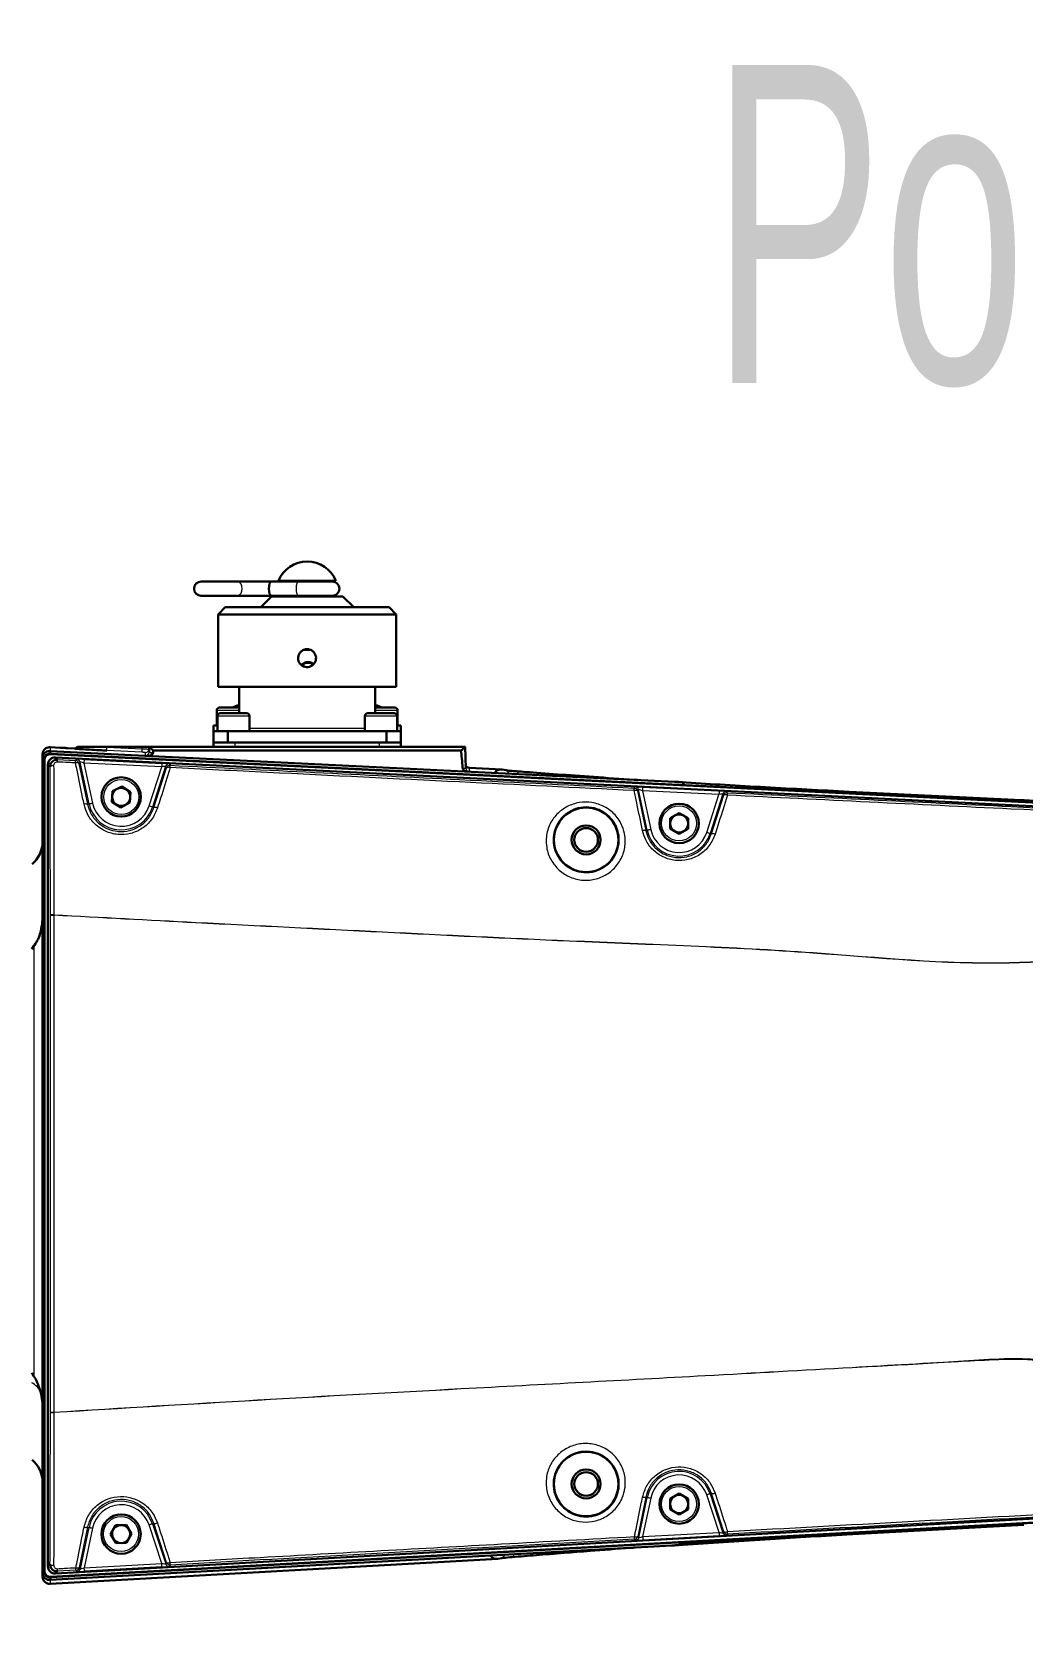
# Model space of a CAD drawing. Header units: millimetres. Extents: x 0 to 8400, y 0 to 5940.
# Drawn here: x 2558.9 to 2699.2, y 4560.9 to 4787.1 of the extents above; entities that cross this region are included whole.
import ezdxf

# ---------------------------------------------------------------- set-up
doc = ezdxf.new("R2010")
doc.units = ezdxf.units.MM
doc.linetypes.add('CENTERX2', pattern=[20.32, 12.7, -2.54, 2.54, -2.54])
doc.styles.add('SLDTEXTSTYLE0', font='TXT', dxfattribs={"width": 0.605})

msp = doc.modelspace()

# ---------------------------------------------------------------- linework, layer by layer
at = {"color": 7, "linetype": 'Continuous', "lineweight": 30}
for p, q in [((2587.962, 4709.179), (2582.856, 4709.179)), ((2592.81, 4709.179), (2587.962, 4709.179)), ((2596.665, 4709.179), (2592.81, 4709.179)), ((2601.938, 4709.281), (2593.827, 4709.281)), ((2595.601, 4709.281), (2595.601, 4709.179)), ((2601.432, 4709.179), (2596.665, 4709.179)), ((2600.164, 4709.179), (2600.164, 4709.281)), ((2582.856, 4707.152), (2587.962, 4707.152)), ((2587.962, 4707.152), (2592.81, 4707.152)), ((2592.813, 4707.05), (2591.292, 4705.529)), ((2592.81, 4707.152), (2596.665, 4707.152)), ((2602.952, 4707.05), (2592.813, 4707.05)), ((2595.601, 4707.152), (2595.601, 4707.05)), ((2596.665, 4707.152), (2601.432, 4707.152)), ((2600.164, 4707.05), (2600.164, 4707.152)), ((2604.473, 4705.529), (2602.952, 4707.05)), ((2586.273, 4705.529), (2585.259, 4704.515)), ((2585.259, 4704.515), (2585.259, 4694.274)), ((2600.06, 4704.515), (2585.259, 4704.515)), ((2586.273, 4705.529), (2599.885, 4705.529)), ((2599.885, 4705.529), (2609.492, 4705.529)), ((2610.506, 4704.515), (2600.06, 4704.515)), ((2610.506, 4704.515), (2609.492, 4705.529)), ((2610.506, 4694.274), (2610.506, 4704.515)), ((2598.34, 4699.496), (2597.534, 4699.496)), ((2597.109, 4697.316), (2597.11, 4697.316)), ((2610.506, 4694.274), (2585.259, 4694.274)), ((2588.25, 4694.274), (2588.25, 4690.523)), ((2607.515, 4690.523), (2607.515, 4694.274)), ((2585.056, 4690.928), (2585.056, 4688.799)), ((2585.462, 4691.334), (2586.025, 4691.334)), ((2585.553, 4690.523), (2586.547, 4690.523)), ((2586.025, 4691.334), (2588.25, 4691.334)), ((2586.547, 4690.523), (2589.305, 4690.523)), ((2587.939, 4691.638), (2587.287, 4691.334)), ((2587.333, 4691.334), (2588.307, 4691.638)), ((2588.25, 4691.638), (2587.939, 4691.638)), ((2606.461, 4690.523), (2606.9, 4690.523)), ((2606.9, 4690.523), (2610.212, 4690.523)), ((2607.458, 4691.638), (2608.432, 4691.334)), ((2607.826, 4691.638), (2607.515, 4691.638)), ((2607.515, 4691.334), (2610.304, 4691.334)), ((2608.479, 4691.334), (2607.826, 4691.638)), ((2610.709, 4688.799), (2610.709, 4690.928)), ((2584.6, 4687.988), (2584.6, 4688.799)), ((2584.6, 4688.799), (2585.147, 4688.799)), ((2585.147, 4690.117), (2585.147, 4687.988)), ((2589.71, 4687.988), (2589.71, 4690.117)), ((2606.055, 4690.117), (2606.055, 4687.988)), ((2610.618, 4687.988), (2610.618, 4690.117)), ((2610.618, 4688.799), (2611.166, 4688.799)), ((2611.166, 4688.799), (2611.166, 4687.988)), ((2584.59, 4685.757), (2584.59, 4686.365)), ((2584.59, 4686.365), (2584.6, 4686.365)), ((2584.6, 4686.365), (2584.6, 4687.988)), ((2584.6, 4687.988), (2586.628, 4687.988)), ((2584.887, 4686.365), (2584.6, 4686.365)), ((2584.887, 4686.365), (2586.321, 4686.365)), ((2586.628, 4686.365), (2586.321, 4686.365)), ((2586.628, 4687.988), (2586.628, 4686.365)), ((2586.628, 4687.988), (2609.138, 4687.988)), ((2586.628, 4686.365), (2609.138, 4686.365)), ((2609.138, 4686.365), (2609.138, 4687.988)), ((2609.138, 4687.988), (2611.166, 4687.988)), ((2609.464, 4686.365), (2609.138, 4686.365)), ((2609.464, 4686.365), (2610.839, 4686.365)), ((2611.166, 4686.365), (2610.839, 4686.365)), ((2611.155, 4686.365), (2611.155, 4685.757)), ((2611.166, 4687.988), (2611.166, 4686.365)), ((2611.166, 4686.365), (2611.166, 4685.757)), ((2560.367, 4684.743), (2560.366, 4684.691)), ((2560.366, 4684.158), (2560.366, 4684.691)), ((2560.366, 4568.729), (2560.366, 4684.159)), ((2560.626, 4569.025), (2560.626, 4683.863)), ((2562.901, 4685.631), (2561.43, 4685.704)), ((2561.43, 4685.171), (2650.018, 4680.803)), ((2561.547, 4684.74), (2726.104, 4676.625)), ((2726.07, 4676.063), (2562.191, 4684.259)), ((2564.843, 4685.536), (2563.915, 4685.582)), ((2568.944, 4685.757), (2569.492, 4685.757)), ((2569.492, 4685.757), (2574.491, 4685.757)), ((2575.505, 4685.757), (2574.491, 4685.757)), ((2575.479, 4685.027), (2575.505, 4685.757)), ((2575.505, 4685.757), (2575.603, 4685.757)), ((2575.603, 4685.757), (2620.162, 4685.757)), ((2619.679, 4685.25), (2576.086, 4685.25)), ((2620.162, 4685.757), (2620.261, 4685.757)), ((2620.261, 4685.757), (2620.365, 4682.76)), ((2561.127, 4683.246), (2561.127, 4569.644)), ((2625.499, 4682.545), (2620.831, 4682.775)), ((2570.279, 4679.457), (2570.208, 4677.984)), ((2570.279, 4679.457), (2571.59, 4680.133)), ((2572.831, 4679.335), (2571.59, 4680.133)), ((2572.831, 4679.335), (2572.76, 4677.861)), ((2651.378, 4680.634), (2651.064, 4680.653)), ((2651.613, 4680.701), (2651.155, 4680.733)), ((2674.693, 4679.408), (2699.154, 4678.202)), ((2570.208, 4677.984), (2571.449, 4677.186)), ((2572.76, 4677.861), (2571.449, 4677.186)), ((2649.336, 4675.653), (2649.326, 4674.178)), ((2649.336, 4675.653), (2650.618, 4676.383)), ((2651.891, 4675.637), (2650.618, 4676.383)), ((2651.891, 4675.637), (2651.881, 4674.162)), ((2649.326, 4674.178), (2650.599, 4673.432)), ((2651.881, 4674.162), (2650.599, 4673.432)), ((2558.845, 4657.113), (2559.149, 4657.558)), ((2559.149, 4596.551), (2558.845, 4597.045)), ((2649.336, 4579.226), (2650.618, 4579.955)), ((2651.891, 4579.21), (2650.618, 4579.955)), ((2562.197, 4568.632), (2726.37, 4577.848)), ((2649.336, 4579.226), (2649.326, 4577.75)), ((2649.326, 4577.75), (2650.599, 4577.005)), ((2651.881, 4577.735), (2650.599, 4577.005)), ((2651.891, 4579.21), (2651.881, 4577.735)), ((2726.325, 4577.281), (2561.553, 4568.149)), ((2570.73, 4575.48), (2570.025, 4574.185)), ((2570.73, 4575.48), (2572.205, 4575.517)), ((2572.974, 4574.258), (2572.205, 4575.517)), ((2699.467, 4575.545), (2674.384, 4574.155)), ((2570.025, 4574.185), (2570.794, 4572.926)), ((2572.268, 4572.963), (2570.794, 4572.926)), ((2572.974, 4574.258), (2572.268, 4572.963)), ((2649.56, 4572.601), (2561.436, 4567.716)), ((2561.445, 4567.184), (2624.894, 4570.7)), ((2650.703, 4572.677), (2651.165, 4572.712))]:
    msp.add_line(p, q, dxfattribs=at)
at = {"color": 8, "linetype": 'Continuous', "lineweight": 15}
for p, q in [((2597.441, 4697.637), (2597.487, 4697.561)), ((2597.883, 4697.76), (2597.883, 4697.671)), ((2598.136, 4697.76), (2598.136, 4697.671)), ((2585.741, 4690.928), (2585.056, 4690.928)), ((2588.25, 4690.928), (2585.741, 4690.928)), ((2610.709, 4690.928), (2607.515, 4690.928)), ((2586.356, 4690.117), (2585.147, 4690.117)), ((2589.71, 4690.117), (2586.356, 4690.117)), ((2589.71, 4688.393), (2606.055, 4688.393)), ((2606.59, 4690.117), (2606.055, 4690.117)), ((2610.618, 4690.117), (2606.59, 4690.117)), ((2587.632, 4686.365), (2587.632, 4685.757)), ((2608.114, 4685.757), (2608.114, 4686.365)), ((2560.49, 4683.863), (2560.366, 4684.159)), ((2560.49, 4569.025), (2560.49, 4683.863)), ((2560.49, 4683.863), (2560.626, 4683.863)), ((2561.43, 4685.704), (2561.43, 4685.171)), ((2561.554, 4684.875), (2726.111, 4676.76)), ((2562.191, 4684.259), (2562.488, 4683.947)), ((2562.488, 4683.947), (2565.056, 4683.819)), ((2565.056, 4683.819), (2565.215, 4684.007)), ((2565.686, 4683.607), (2565.526, 4683.419)), ((2566.96, 4677.679), (2565.686, 4683.607)), ((2566.26, 4683.972), (2577.284, 4683.421)), ((2568.944, 4685.757), (2569.492, 4685.726)), ((2569.492, 4685.726), (2569.492, 4685.757)), ((2569.492, 4685.726), (2574.482, 4685.48)), ((2574.482, 4685.48), (2574.491, 4685.757)), ((2561.427, 4682.931), (2561.127, 4683.246)), ((2565.526, 4683.419), (2566.742, 4677.632)), ((2566.234, 4683.466), (2567.456, 4677.785)), ((2577.258, 4682.914), (2566.234, 4683.466)), ((2575.476, 4677.384), (2577.258, 4682.914)), ((2577.819, 4683), (2575.958, 4677.229)), ((2576.168, 4677.161), (2577.956, 4682.801)), ((2577.956, 4682.801), (2577.819, 4683)), ((2578.326, 4683.351), (2578.464, 4683.152)), ((2626.529, 4681.961), (2626.087, 4682.435)), ((2627.551, 4682.297), (2627.928, 4681.892)), ((2644.232, 4679.912), (2644.38, 4680.087)), ((2644.85, 4679.687), (2644.702, 4679.512)), ((2644.702, 4679.512), (2645.885, 4673.892)), ((2646.087, 4673.935), (2644.85, 4679.687)), ((2645.399, 4679.545), (2646.583, 4674.042)), ((2656.255, 4679.003), (2645.399, 4679.545)), ((2645.425, 4680.052), (2656.28, 4679.509)), ((2656.815, 4679.089), (2655.01, 4673.489)), ((2656.935, 4678.915), (2656.815, 4679.089)), ((2657.323, 4679.439), (2657.443, 4679.266)), ((2566.742, 4677.632), (2566.96, 4677.679)), ((2575.958, 4677.229), (2575.476, 4677.384)), ((2576.168, 4677.161), (2575.958, 4677.229)), ((2654.528, 4673.645), (2656.255, 4679.003)), ((2655.196, 4673.429), (2656.935, 4678.915)), ((2645.885, 4673.892), (2646.087, 4673.935)), ((2655.196, 4673.429), (2655.01, 4673.489)), ((2561.481, 4661.934), (2561.481, 4661.917)), ((2561.481, 4591.486), (2561.481, 4661.918)), ((2561.481, 4661.917), (2561.991, 4661.917)), ((2561.991, 4661.95), (2561.991, 4661.917)), ((2561.991, 4661.917), (2561.991, 4591.486)), ((2559.149, 4657.558), (2559.149, 4596.551)), ((2561.481, 4591.486), (2561.481, 4591.471)), ((2561.481, 4591.486), (2561.991, 4591.486)), ((2561.991, 4591.455), (2561.991, 4591.486)), ((2656.265, 4574.464), (2654.52, 4579.767)), ((2655.183, 4579.985), (2655.001, 4579.925)), ((2655.001, 4579.925), (2656.825, 4574.382)), ((2656.944, 4574.556), (2655.183, 4579.985)), ((2645.883, 4579.466), (2644.74, 4573.885)), ((2644.889, 4573.712), (2646.081, 4579.425)), ((2646.578, 4579.321), (2645.437, 4573.857)), ((2645.883, 4579.466), (2646.081, 4579.425)), ((2726.333, 4577.146), (2561.56, 4568.014)), ((2566.741, 4575.219), (2565.57, 4569.493)), ((2565.73, 4569.307), (2566.955, 4575.174)), ((2567.451, 4575.071), (2566.278, 4569.452)), ((2566.741, 4575.219), (2566.955, 4575.174)), ((2577.262, 4570.069), (2575.468, 4575.521)), ((2576.154, 4575.746), (2575.95, 4575.679)), ((2575.95, 4575.679), (2577.823, 4569.986)), ((2577.958, 4570.185), (2576.154, 4575.746)), ((2644.421, 4573.309), (2644.272, 4573.483)), ((2644.74, 4573.885), (2644.889, 4573.712)), ((2645.437, 4573.857), (2656.265, 4574.464)), ((2656.293, 4573.958), (2645.466, 4573.351)), ((2656.825, 4574.382), (2656.944, 4574.556)), ((2657.454, 4574.208), (2657.335, 4574.034)), ((2625.485, 4570.814), (2625.93, 4571.291)), ((2627.338, 4571.369), (2626.958, 4570.962)), ((2560.366, 4568.729), (2560.49, 4569.025)), ((2560.49, 4569.025), (2560.626, 4569.025)), ((2561.127, 4569.644), (2561.425, 4569.96)), ((2562.493, 4568.945), (2562.197, 4568.632)), ((2565.102, 4569.091), (2562.493, 4568.945)), ((2565.262, 4568.905), (2565.102, 4569.091)), ((2565.57, 4569.493), (2565.73, 4569.307)), ((2566.278, 4569.452), (2577.262, 4570.069)), ((2577.29, 4569.563), (2566.307, 4568.946)), ((2577.823, 4569.986), (2577.958, 4570.185)), ((2578.468, 4569.838), (2578.333, 4569.638))]:
    msp.add_line(p, q, dxfattribs=at)
at = {"color": 7, "linetype": 'Continuous', "lineweight": 30, "flags": 128}
msp.add_lwpolyline([(2592.81, 4709.179), (2592.677, 4709.102), (2592.564, 4708.882), (2592.488, 4708.554), (2592.462, 4708.166), (2592.488, 4707.777), (2592.564, 4707.449), (2592.677, 4707.229), (2592.81, 4707.152)], dxfattribs=at)
at = {"color": 8, "linetype": 'Continuous', "lineweight": 15, "flags": 128}
for points in [[(2596.665, 4709.179), (2596.532, 4709.102), (2596.419, 4708.882), (2596.344, 4708.554), (2596.317, 4708.166), (2596.344, 4707.777), (2596.419, 4707.449), (2596.532, 4707.229), (2596.665, 4707.152)], [(2561.554, 4684.875), (2561.554, 4684.87), (2561.553, 4684.862), (2561.553, 4684.85), (2561.552, 4684.835), (2561.551, 4684.816), (2561.55, 4684.794), (2561.549, 4684.769), (2561.547, 4684.74)], [(2566.26, 4683.972), (2566.259, 4683.961), (2566.258, 4683.931), (2566.255, 4683.884), (2566.252, 4683.821), (2566.248, 4683.744), (2566.244, 4683.657), (2566.239, 4683.563), (2566.234, 4683.466)], [(2574.457, 4684.991), (2573.444, 4685.041), (2569.467, 4685.237)], [(2561.945, 4683.1), (2561.845, 4683.097), (2561.749, 4683.088), (2561.66, 4683.072), (2561.582, 4683.051), (2561.517, 4683.025), (2561.469, 4682.996), (2561.438, 4682.964), (2561.427, 4682.931)], [(2565.526, 4683.419), (2565.51, 4683.447), (2565.478, 4683.469), (2565.431, 4683.487), (2565.371, 4683.499), (2565.3, 4683.505), (2565.22, 4683.504), (2565.133, 4683.497), (2565.043, 4683.484)], [(2577.284, 4683.421), (2577.283, 4683.409), (2577.282, 4683.38), (2577.279, 4683.332), (2577.276, 4683.269), (2577.272, 4683.193), (2577.268, 4683.106), (2577.263, 4683.012), (2577.258, 4682.914)], [(2578.457, 4682.815), (2578.367, 4682.839), (2578.279, 4682.855), (2578.197, 4682.865), (2578.123, 4682.866), (2578.06, 4682.861), (2578.011, 4682.848), (2577.975, 4682.827), (2577.956, 4682.801)], [(2644.702, 4679.512), (2644.687, 4679.536), (2644.657, 4679.556), (2644.613, 4679.571), (2644.557, 4679.581), (2644.489, 4679.585), (2644.413, 4679.584), (2644.33, 4679.578), (2644.243, 4679.565)], [(2645.425, 4680.052), (2645.424, 4680.041), (2645.423, 4680.011), (2645.42, 4679.963), (2645.417, 4679.9), (2645.413, 4679.824), (2645.409, 4679.737), (2645.404, 4679.643), (2645.399, 4679.545)], [(2656.28, 4679.509), (2656.279, 4679.498), (2656.278, 4679.468), (2656.275, 4679.421), (2656.272, 4679.357), (2656.268, 4679.281), (2656.264, 4679.194), (2656.259, 4679.1), (2656.255, 4679.003)], [(2566.96, 4677.679), (2566.971, 4677.681), (2567.001, 4677.687), (2567.047, 4677.697), (2567.109, 4677.711), (2567.183, 4677.727), (2567.268, 4677.745), (2567.36, 4677.765), (2567.456, 4677.785)], [(2657.457, 4678.917), (2657.364, 4678.942), (2657.273, 4678.961), (2657.187, 4678.973), (2657.11, 4678.977), (2657.044, 4678.972), (2656.991, 4678.96), (2656.955, 4678.941), (2656.935, 4678.915)], [(2646.583, 4674.042), (2646.487, 4674.021), (2646.395, 4674.002), (2646.31, 4673.983), (2646.235, 4673.967), (2646.174, 4673.954), (2646.127, 4673.944), (2646.098, 4673.938), (2646.087, 4673.935)], [(2654.528, 4673.645), (2654.621, 4673.615), (2654.71, 4673.586), (2654.793, 4673.559), (2654.866, 4673.536), (2654.926, 4673.516), (2654.971, 4673.502), (2654.999, 4673.492), (2655.01, 4673.489)], [(2655.001, 4579.925), (2654.991, 4579.922), (2654.962, 4579.913), (2654.917, 4579.898), (2654.858, 4579.878), (2654.785, 4579.854), (2654.702, 4579.827), (2654.613, 4579.798), (2654.52, 4579.767)], [(2646.081, 4579.425), (2646.092, 4579.423), (2646.122, 4579.417), (2646.168, 4579.407), (2646.23, 4579.394), (2646.305, 4579.378), (2646.39, 4579.361), (2646.482, 4579.341), (2646.578, 4579.321)], [(2566.955, 4575.174), (2566.966, 4575.172), (2566.995, 4575.166), (2567.041, 4575.156), (2567.103, 4575.143), (2567.178, 4575.128), (2567.263, 4575.11), (2567.355, 4575.091), (2567.451, 4575.071)], [(2575.95, 4575.679), (2575.939, 4575.675), (2575.911, 4575.666), (2575.866, 4575.651), (2575.806, 4575.632), (2575.733, 4575.608), (2575.65, 4575.581), (2575.561, 4575.551), (2575.468, 4575.521)], [(2645.437, 4573.857), (2645.443, 4573.759), (2645.448, 4573.665), (2645.453, 4573.578), (2645.457, 4573.502), (2645.461, 4573.439), (2645.463, 4573.392), (2645.465, 4573.362), (2645.466, 4573.351)], [(2656.265, 4574.464), (2656.27, 4574.367), (2656.275, 4574.273), (2656.28, 4574.186), (2656.284, 4574.11), (2656.288, 4574.047), (2656.291, 4573.999), (2656.292, 4573.97), (2656.293, 4573.958)], [(2566.307, 4568.946), (2566.306, 4568.957), (2566.304, 4568.987), (2566.302, 4569.034), (2566.298, 4569.097), (2566.294, 4569.174), (2566.289, 4569.26), (2566.284, 4569.354), (2566.278, 4569.452)], [(2577.29, 4569.563), (2577.29, 4569.574), (2577.288, 4569.604), (2577.285, 4569.651), (2577.282, 4569.714), (2577.277, 4569.79), (2577.273, 4569.877), (2577.267, 4569.971), (2577.262, 4570.069)], [(2561.553, 4568.149), (2561.554, 4568.12), (2561.556, 4568.094), (2561.557, 4568.072), (2561.558, 4568.054), (2561.559, 4568.038), (2561.56, 4568.027), (2561.56, 4568.019), (2561.56, 4568.014)]]:
    msp.add_lwpolyline(points, dxfattribs=at)
at = {"color": 7, "linetype": 'Continuous', "lineweight": 30}
for centre, radius in [((2571.52, 4678.659), 2.788), ((2637.427, 4672.576), 4.572), ((2650.609, 4674.908), 2.788), ((2637.427, 4672.576), 2.053), ((2637.427, 4672.576), 1.673), ((2637.427, 4581.319), 4.572), ((2637.427, 4581.319), 2.053), ((2637.427, 4581.319), 1.673), ((2650.609, 4578.48), 2.788), ((2571.499, 4574.221), 2.788)]:
    msp.add_circle(centre, radius, dxfattribs=at)
at = {"color": 8, "linetype": 'Continuous', "lineweight": 15}
for centre in [(2571.52, 4678.659), (2650.609, 4674.908), (2650.609, 4578.48), (2571.499, 4574.221)]:
    msp.add_circle(centre, 2.484, dxfattribs=at)
at = {"color": 7, "linetype": 'Continuous', "lineweight": 15}
msp.add_arc((2367.65, 4229.008), 713.179, 314.966774, 189.876122, dxfattribs=at)
at = {"color": 7, "linetype": 'Continuous', "lineweight": 30}
for centre, radius, start, end in [((2597.883, 4707.645), 4.373, 21.9613, 158.0387), ((2582.856, 4708.166), 1.014, 90, 270), ((2601.432, 4708.166), 1.014, 270, 90), ((2585.462, 4690.928), 0.406, 90, 180), ((2585.553, 4690.117), 0.406, 90, 180), ((2589.305, 4690.117), 0.406, 0, 90), ((2606.461, 4690.117), 0.406, 90, 180), ((2610.212, 4690.117), 0.406, 0, 90), ((2610.304, 4690.928), 0.406, 0, 90), ((2561.504, 4683.863), 0.878, 87.17691, 180), ((2564.868, 4686.043), 0.507, 267.37466, 325.76983), ((2620.854, 4683.282), 0.507, 182.03036, 267.59337), ((2571.52, 4678.659), 1.278, 117.25421, 177.25421), ((2571.52, 4678.659), 1.278, 57.25421, 117.25421), ((2571.52, 4678.659), 1.278, 357.25421, 57.25421), ((2571.52, 4678.659), 1.278, 177.25421, 237.25421), ((2571.52, 4678.659), 1.278, 237.25421, 297.25421), ((2571.52, 4678.659), 1.278, 297.25421, 357.25421), ((2650.609, 4674.908), 1.278, 119.64134, 179.64134), ((2650.609, 4674.908), 1.278, 179.64134, 239.64134), ((2650.609, 4674.908), 1.278, 59.64134, 119.64134), ((2650.609, 4674.908), 1.278, 299.64134, 359.64134), ((2650.609, 4674.908), 1.278, 359.64134, 59.64134), ((2556.31, 4672.29), 4.056, 309.24242, 0), ((2650.609, 4674.908), 1.278, 239.64134, 299.64134), ((2556.31, 4581.605), 4.056, 0, 50.49379), ((2650.609, 4578.48), 1.278, 119.64134, 179.64134), ((2650.609, 4578.48), 1.278, 59.64134, 119.64134), ((2650.609, 4578.48), 1.278, 359.64134, 59.64134), ((2650.609, 4578.48), 1.278, 179.64134, 239.64134), ((2650.609, 4578.48), 1.278, 239.64134, 299.64134), ((2650.609, 4578.48), 1.278, 299.64134, 359.64134), ((2571.499, 4574.221), 1.278, 91.41732, 151.41732), ((2571.499, 4574.221), 1.278, 31.41732, 91.41732), ((2571.499, 4574.221), 1.278, 151.41732, 211.41732), ((2571.499, 4574.221), 1.278, 211.41732, 271.41732), ((2571.499, 4574.221), 1.278, 271.41732, 331.41732), ((2571.499, 4574.221), 1.278, 331.41732, 31.41732), ((2561.504, 4569.025), 0.878, 180, 273.17232), ((2561.38, 4568.195), 1.014, 179.99987, 274.62852)]:
    msp.add_arc(centre, radius, start, end, dxfattribs=at)
at = {"color": 8, "linetype": 'Continuous', "lineweight": 15}
for centre, radius, start, end in [((2587.76, 4708.302), 0.9, 351.25916, 77.05839), ((2587.76, 4708.029), 0.9, 282.94192, 8.7437), ((2561.505, 4683.862), 1.014, 87.20852, 179.91806), ((2550.947, 4684.25), 11.545, 356.83269, 358.49607), ((2564.867, 4686.02), 0.507, 267.18075, 328.76568), ((2556.468, 4683.974), 8.589, 356.73055, 358.96783), ((2565.03, 4683.313), 0.507, 12.14564, 87.13256), ((2565.19, 4683.5), 0.507, 12.14564, 87.13256), ((2497.567, 4689.157), 72.007, 356.87932, 357.26863), ((2501.522, 4688.964), 73.042, 356.88208, 357.26587), ((2574.973, 4685.044), 0.507, 267.16618, 357.97876), ((2574.987, 4685.466), 0.507, 267.17539, 357.9978), ((2578.301, 4682.845), 0.507, 87.16013, 162.11396), ((2578.439, 4682.646), 0.507, 87.14593, 162.12816), ((2574.702, 4683.065), 3.763, 356.20237, 1.32748), ((2620.872, 4682.778), 0.507, 182.01202, 267.20622), ((2642.929, 4679.694), 1.321, 354.3949, 9.4647), ((2644.206, 4679.405), 0.507, 12.16378, 87.11442), ((2644.355, 4679.58), 0.507, 12.15356, 87.11609), ((2657.297, 4678.933), 0.507, 87.14838, 162.12411), ((2657.417, 4678.759), 0.507, 87.14601, 162.12649), ((2656.226, 4679.042), 1.237, 354.19102, 10.42231), ((2566.517, 4676.909), 0.757, 72.68509, 110.09658), ((2571.52, 4678.659), 4.664, 192.13646, 342.13646), ((2571.52, 4678.659), 4.157, 192.13646, 342.13646), ((2576.334, 4676.431), 0.749, 63.68551, 102.75257), ((2645.656, 4673.261), 0.671, 70.03881, 110.0968), ((2650.609, 4674.908), 4.625, 192.13646, 342.13646), ((2650.609, 4674.908), 4.118, 192.13646, 342.13646), ((2655.397, 4672.768), 0.691, 62.42305, 106.86901), ((2561.869, 4657.755), 4.197, 88.33298, 95.31352), ((2650.153, 4596.483), 25.021, 2.99458, 3.12042), ((2557.207, 4592.801), 3.303, 29.80238, 60.2794), ((2561.868, 4595.862), 4.409, 264.95601, 271.60111), ((2650.609, 4578.48), 4.625, 18.21156, 168.21156), ((2650.609, 4578.48), 4.118, 18.21156, 168.21156), ((2655.37, 4580.677), 0.716, 254.86929, 297.66187), ((2571.52, 4574.221), 4.664, 18.21156, 168.21156), ((2571.52, 4574.221), 4.157, 18.21156, 168.21156), ((2645.656, 4580.122), 0.694, 250.43734, 289.12603), ((2566.497, 4575.87), 0.696, 249.73027, 290.52677), ((2576.332, 4576.427), 0.703, 255.39711, 297.06494), ((2644.244, 4573.989), 0.507, 273.22197, 348.19972), ((2642.785, 4573.705), 1.504, 351.50066, 6.02168), ((2644.484, 4574.406), 0.58, 249.43896, 296.14754), ((2644.393, 4573.816), 0.507, 273.23002, 348.20018), ((2657.307, 4574.541), 0.507, 198.23348, 273.19129), ((2657.168, 4575.131), 0.618, 248.72571, 298.6609), ((2657.425, 4574.714), 0.507, 198.23348, 273.19129), ((2656.073, 4574.437), 1.399, 350.56944, 6.23466), ((2561.505, 4569.027), 1.014, 180.08026, 273.14088), ((2561.825, 4570.444), 0.628, 230.44535, 280.76755), ((2549.354, 4568.506), 13.146, 1.91193, 3.52848), ((2565.294, 4569.992), 0.57, 248.56852, 298.92841), ((2555.349, 4568.843), 9.756, 1.45569, 3.63547), ((2565.074, 4569.597), 0.507, 273.22934, 348.18869), ((2565.234, 4569.411), 0.507, 273.23475, 348.19362), ((2578.304, 4570.145), 0.507, 198.23002, 273.19317), ((2578.182, 4570.724), 0.583, 247.47649, 298.22495), ((2578.44, 4570.344), 0.507, 198.22765, 273.20481), ((2574.138, 4569.895), 4.33, 359.23952, 4.17138)]:
    msp.add_arc(centre, radius, start, end, dxfattribs=at)
at = {"color": 7, "linetype": 'CENTERX2', "lineweight": 0}
msp.add_arc((2367.714, 4228.587), 373.23, 13.29144, 248.81856, dxfattribs=at)
at = {"color": 7, "linetype": 'Continuous', "lineweight": 30}
for centre, major_axis, ratio, start_param, end_param in [((2597.883, 4698.89), (9.623, 5.891), 0.0746167, 4.5821874, 4.6209042), ((2597.883, 4698.89), (10.635, 6.511), 0.0746167, 4.5948689, 4.6296136), ((2597.883, 4698.602), (9.633, 0), 0.0874887, 4.712389, 4.7387078), ((2597.883, 4698.602), (10.647, 0), 0.0874887, 4.712389, 4.7362008), ((2562.141, 4683.246), (-0.699, 0.735), 0.9996795, 5.4729622, 7.0934084), ((2576.535, 4686.21), (0.422, 0.972), 0.9501656, 2.4076348, 3.1125509), ((2575.576, 4658.731), (1.015, 29.054), 0.0348783, 0.4220453, 0.4483333), ((2619.23, 4686.21), (-0.422, 0.972), 0.9501656, 3.1706344, 3.8755505), ((2620.19, 4658.731), (-1.015, 29.054), 0.0348783, 5.6838412, 5.86114), ((2562.141, 4569.644), (0.697, 0.737), 0.9996774, 2.3283177, 3.9548676)]:
    msp.add_ellipse(centre, major_axis=major_axis, ratio=ratio, start_param=start_param, end_param=end_param, dxfattribs=at)
at = {"color": 8, "linetype": 'Continuous', "lineweight": 15}
for centre, major_axis, ratio, start_param, end_param in [((2566.264, 4683.954), (1.048, -0.053), 0.01686, 1.5753151, 3.1286582), ((2566.238, 4683.448), (0.553, -0.159), 0.028072, 1.5858537, 3.1391967), ((2577.253, 4682.897), (0.566, 0.103), 0.0280713, 0.0023953, 1.5557383), ((2577.278, 4683.403), (1.048, -0.052), 0.0168599, 0.0129342, 1.5662772), ((2645.429, 4680.034), (1.048, -0.053), 0.01686, 1.5753151, 3.1286582), ((2645.403, 4679.528), (0.553, -0.159), 0.028072, 1.5858537, 3.1391967), ((2656.249, 4678.985), (0.566, 0.103), 0.0280713, 0.0023953, 1.5557383), ((2656.274, 4679.491), (1.048, -0.052), 0.0168599, 0.0129342, 1.5662772), ((2645.469, 4573.369), (1.048, 0.059), 0.0168598, 3.1545266, 4.7078696), ((2645.441, 4573.875), (0.552, 0.163), 0.0280706, 3.1439874, 4.6973304), ((2656.259, 4574.482), (0.567, -0.1), 0.0280726, 4.7274458, 6.2807888), ((2656.287, 4573.976), (1.048, 0.059), 0.0168601, 4.7169075, 6.2702506), ((2566.31, 4568.964), (1.048, 0.059), 0.0168598, 3.1545266, 4.7078696), ((2566.282, 4569.47), (0.552, 0.163), 0.0280706, 3.1439874, 4.6973304), ((2577.256, 4570.086), (0.567, -0.1), 0.0280726, 4.7274458, 6.2807888), ((2577.285, 4569.58), (1.048, 0.059), 0.0168601, 4.7169075, 6.2702506)]:
    msp.add_ellipse(centre, major_axis=major_axis, ratio=ratio, start_param=start_param, end_param=end_param, dxfattribs=at)
at = {"color": 7, "linetype": 'Continuous', "lineweight": 30}
for points, knots in [([(2596.6, 4698.33), (2596.614, 4698.188), (2596.642, 4697.904), (2596.859, 4697.525), (2597.18, 4697.236), (2597.581, 4697.071), (2598.014, 4697.047), (2598.429, 4697.167), (2598.781, 4697.417), (2599.032, 4697.771), (2599.152, 4698.187), (2599.127, 4698.62), (2598.961, 4699.019), (2598.672, 4699.341), (2598.292, 4699.55), (2597.865, 4699.622), (2597.439, 4699.548), (2597.06, 4699.338), (2596.774, 4699.015), (2596.622, 4698.659), (2596.607, 4698.424), (2596.6, 4698.33)], [0, 0, 0, 0, 0.0535056, 0.1070018, 0.1606726, 0.2144511, 0.268048, 0.3214517, 0.3749538, 0.4286914, 0.4824354, 0.5359403, 0.5893398, 0.6429262, 0.6967044, 0.7503809, 0.8038227, 0.8572595, 0.9109301, 0.9647085, 1, 1, 1, 1]), ([(2597.869, 4699.597), (2597.868, 4699.597), (2597.729, 4699.622), (2597.44, 4699.537), (2597.064, 4699.343), (2596.775, 4699.017), (2596.628, 4698.661), (2596.586, 4698.283), (2596.651, 4697.905), (2596.839, 4697.552), (2597.027, 4697.387), (2597.109, 4697.316)], [0, 0, 0, 0, 0.0005496, 0.1348039, 0.2690377, 0.4039574, 0.539214, 0.6287145, 0.7631634, 0.8975791, 1, 1, 1, 1]), ([(2597.441, 4697.637), (2597.487, 4697.662), (2597.623, 4697.736), (2597.779, 4697.75), (2597.883, 4697.76)], [0, 0, 0, 0, 0.3362793, 1, 1, 1, 1]), ([(2597.487, 4697.561), (2597.565, 4697.599), (2597.69, 4697.661), (2597.829, 4697.668), (2597.883, 4697.671)], [0, 0, 0, 0, 0.6160278, 1, 1, 1, 1]), ([(2598.136, 4697.76), (2598.232, 4697.75), (2598.422, 4697.731), (2598.65, 4697.613), (2598.744, 4697.496), (2598.778, 4697.454)], [0, 0, 0, 0, 0.3895477, 0.7793669, 1, 1, 1, 1]), ([(2598.136, 4697.671), (2598.221, 4697.663), (2598.392, 4697.645), (2598.596, 4697.539), (2598.68, 4697.434), (2598.711, 4697.396)], [0, 0, 0, 0, 0.3890818, 0.7783975, 1, 1, 1, 1]), ([(2560.366, 4684.159), (2560.377, 4684.273), (2560.4, 4684.501), (2560.575, 4684.805), (2560.832, 4685.034), (2561.133, 4685.163), (2561.338, 4685.169), (2561.43, 4685.171)], [0, 0, 0, 0, 0.208357, 0.4167341, 0.6249712, 0.8330629, 1, 1, 1, 1]), ([(2560.366, 4684.158), (2560.377, 4684.272), (2560.4, 4684.5), (2560.575, 4684.805), (2560.832, 4685.034), (2561.133, 4685.162), (2561.339, 4685.169), (2561.43, 4685.171)], [0, 0, 0, 0, 0.2083364, 0.4167025, 0.6250296, 0.8331967, 1, 1, 1, 1]), ([(2560.367, 4684.743), (2560.381, 4684.839), (2560.409, 4685.048), (2560.575, 4685.337), (2560.832, 4685.566), (2561.133, 4685.695), (2561.338, 4685.701), (2561.43, 4685.704)], [0, 0, 0, 0, 0.1825577, 0.3974733, 0.6124, 0.8273242, 1, 1, 1, 1]), ([(2561.427, 4682.931), (2561.439, 4683.052), (2561.463, 4683.295), (2561.659, 4683.614), (2561.941, 4683.841), (2562.236, 4683.944), (2562.419, 4683.946), (2562.488, 4683.947)], [0, 0, 0, 0, 0.2219151, 0.446198, 0.6668291, 0.8762776, 1, 1, 1, 1]), ([(2563.915, 4685.582), (2563.904, 4685.583), (2563.881, 4685.584), (2563.707, 4685.592), (2563.45, 4685.604), (2563.165, 4685.618), (2562.976, 4685.628), (2562.901, 4685.631)], [0, 0, 0, 0, 0.2143788, 0.4287535, 0.643237, 0.8579598, 1, 1, 1, 1]), ([(2569.467, 4685.237), (2569.126, 4685.255), (2568.266, 4685.298), (2566.966, 4685.369), (2565.792, 4685.439), (2564.995, 4685.493), (2564.893, 4685.507), (2564.842, 4685.513)], [0, 0, 0, 0, 0.1410802, 0.356182, 0.5709548, 0.7854881, 1, 1, 1, 1]), ([(2568.944, 4685.757), (2568.609, 4685.757), (2567.809, 4685.757), (2566.685, 4685.757), (2565.773, 4685.757), (2565.352, 4685.757), (2565.313, 4685.757), (2565.301, 4685.757)], [0, 0, 0, 0, 0.171591, 0.4103571, 0.6489176, 0.8846721, 1, 1, 1, 1]), ([(2576.051, 4684.929), (2576.044, 4684.9), (2576.027, 4684.83), (2575.928, 4684.712), (2575.736, 4684.579), (2575.495, 4684.493), (2575.324, 4684.49), (2575.266, 4684.489)], [0, 0, 0, 0, 0.0921652, 0.2218084, 0.4679576, 0.8199712, 1, 1, 1, 1]), ([(2620.584, 4682.254), (2620.499, 4682.267), (2620.325, 4682.294), (2620.121, 4682.418), (2619.991, 4682.554), (2619.936, 4682.662), (2619.927, 4682.721), (2619.924, 4682.741)], [0, 0, 0, 0, 0.2928269, 0.5966605, 0.7939474, 0.9324631, 1, 1, 1, 1]), ([(2626.087, 4682.435), (2625.694, 4682.508), (2624.909, 4682.654), (2624.625, 4682.259), (2624.484, 4682.062)], [0, 0, 0, 0, 0.499675, 1, 1, 1, 1]), ([(2626.087, 4682.435), (2626.234, 4682.415), (2626.473, 4682.381), (2627.251, 4682.32), (2627.551, 4682.297)], [0, 0, 0, 0, 0.614782, 1, 1, 1, 1]), ([(2644.814, 4681.06), (2644.637, 4681.071), (2642.413, 4681.216), (2638.496, 4681.491), (2633.256, 4681.867), (2629.701, 4682.133), (2627.988, 4682.263), (2627.551, 4682.297)], [0, 0, 0, 0, 0.0257241, 0.322835, 0.6121815, 0.9011221, 1, 1, 1, 1]), ([(2651.155, 4680.733), (2651.067, 4680.74), (2650.815, 4680.759), (2650.413, 4680.783), (2650.114, 4680.798), (2650.018, 4680.803)], [0, 0, 0, 0, 0.26245553, 0.76141217, 1, 1, 1, 1]), ([(2651.613, 4680.701), (2653.447, 4680.588), (2657.114, 4680.361), (2662.852, 4680.03), (2668.72, 4679.708), (2672.702, 4679.508), (2674.693, 4679.408)], [0, 0, 0, 0, 0.2461752, 0.4923872, 0.7461896, 1, 1, 1, 1]), ([(2641.992, 4673.199), (2641.911, 4673.585), (2641.723, 4674.484), (2640.922, 4675.725), (2639.679, 4676.714), (2638.193, 4677.22), (2636.661, 4677.213), (2635.226, 4676.724), (2634.006, 4675.79), (2633.136, 4674.474), (2632.795, 4673.08), (2632.864, 4671.675), (2633.321, 4670.345), (2634.291, 4669.115), (2635.61, 4668.275), (2637.125, 4667.916), (2638.674, 4668.073), (2640.09, 4668.731), (2641.216, 4669.824), (2641.917, 4671.233), (2642.074, 4672.417), (2642.006, 4673.066), (2641.992, 4673.199)], [0, 0, 0, 0, 0.0412875, 0.0963693, 0.1504142, 0.2029246, 0.2539962, 0.3053432, 0.3587417, 0.414283, 0.4704186, 0.507764, 0.5608015, 0.6137072, 0.6660664, 0.718272, 0.770716, 0.8236048, 0.8770556, 0.9311551, 0.9859196, 1, 1, 1, 1]), ([(2709.672, 4677.828), (2709.635, 4677.827), (2709.468, 4677.822), (2708.629, 4677.831), (2706.684, 4677.886), (2703.865, 4677.989), (2701.232, 4678.101), (2699.655, 4678.177), (2699.154, 4678.202)], [0, 0, 0, 0, 0.0218897, 0.0980065, 0.3072384, 0.587891, 0.8690342, 1, 1, 1, 1]), ([(2560.366, 4661.463), (2560.311, 4660.79), (2560.201, 4659.451), (2559.59, 4658.169), (2559.175, 4657.594), (2559.149, 4657.558)], [0, 0, 0, 0, 0.486296, 0.9678811, 1, 1, 1, 1]), ([(2559.149, 4596.551), (2559.189, 4596.492), (2559.612, 4595.85), (2559.854, 4595.112), (2560.074, 4594.443)], [0, 0, 0, 0, 0.0926667, 1, 1, 1, 1]), ([(2560.074, 4594.443), (2560.182, 4594.002), (2560.344, 4593.34), (2560.361, 4592.66), (2560.366, 4592.432)], [0, 0, 0, 0, 0.6655045, 1, 1, 1, 1]), ([(2641.994, 4580.686), (2642.009, 4580.823), (2642.078, 4581.48), (2641.918, 4582.671), (2641.213, 4584.08), (2640.086, 4585.17), (2638.669, 4585.826), (2637.121, 4585.981), (2635.605, 4585.621), (2634.286, 4584.779), (2633.316, 4583.546), (2632.862, 4582.219), (2632.793, 4580.823), (2633.126, 4579.44), (2633.988, 4578.121), (2635.213, 4577.174), (2636.665, 4576.678), (2638.206, 4576.676), (2639.688, 4577.186), (2640.927, 4578.173), (2641.724, 4579.409), (2641.913, 4580.304), (2641.994, 4580.686)], [0, 0, 0, 0, 0.0144671, 0.0695463, 0.123653, 0.1772384, 0.2301883, 0.2826482, 0.3348839, 0.3873437, 0.4404078, 0.4936038, 0.5303314, 0.5861448, 0.641207, 0.6946805, 0.746726, 0.7983231, 0.8506536, 0.9043384, 0.9591354, 1, 1, 1, 1]), ([(2650.523, 4572.751), (2650.555, 4572.754), (2652.872, 4572.919), (2657.747, 4573.24), (2665.695, 4573.747), (2671.321, 4574.068), (2674.47, 4574.247)], [0, 0, 0, 0, 0.0043449, 0.3091942, 0.6132824, 1, 1, 1, 1]), ([(2674.384, 4574.155), (2672.439, 4574.045), (2668.551, 4573.826), (2662.704, 4573.471), (2656.869, 4573.099), (2653.066, 4572.841), (2651.165, 4572.712)], [0, 0, 0, 0, 0.2463925, 0.4927771, 0.7464096, 1, 1, 1, 1]), ([(2623.872, 4571.177), (2624.014, 4570.981), (2624.299, 4570.588), (2625.089, 4570.739), (2625.485, 4570.814)], [0, 0, 0, 0, 0.4996703, 1, 1, 1, 1]), ([(2626.958, 4570.962), (2626.496, 4570.922), (2625.742, 4570.857), (2625.557, 4570.826), (2625.485, 4570.814)], [0, 0, 0, 0, 0.6133528, 1, 1, 1, 1]), ([(2626.958, 4570.962), (2628.056, 4571.052), (2630.252, 4571.232), (2634.054, 4571.535), (2638.541, 4571.881), (2641.91, 4572.139), (2644.15, 4572.298), (2644.33, 4572.311)], [0, 0, 0, 0, 0.2377358, 0.4757119, 0.676728, 0.9740146, 1, 1, 1, 1]), ([(2649.56, 4572.601), (2649.793, 4572.614), (2650.185, 4572.637), (2650.554, 4572.665), (2650.691, 4572.676), (2650.703, 4572.677)], [0, 0, 0, 0, 0.5698165, 0.9606609, 1, 1, 1, 1]), ([(2561.436, 4567.716), (2561.321, 4567.721), (2561.093, 4567.731), (2560.78, 4567.889), (2560.537, 4568.133), (2560.391, 4568.428), (2560.374, 4568.635), (2560.366, 4568.729)], [0, 0, 0, 0, 0.2073113, 0.4146229, 0.6219122, 0.8292611, 1, 1, 1, 1]), ([(2561.436, 4567.716), (2561.322, 4567.721), (2561.093, 4567.731), (2560.78, 4567.889), (2560.537, 4568.133), (2560.391, 4568.428), (2560.374, 4568.636), (2560.366, 4568.729)], [0, 0, 0, 0, 0.2072315, 0.4144819, 0.62176, 0.8291579, 1, 1, 1, 1]), ([(2560.366, 4568.256), (2560.366, 4568.243), (2560.366, 4568.202), (2560.366, 4568.515), (2560.366, 4568.729)], [0, 0, 0, 0, 0.3174716, 1, 1, 1, 1]), ([(2562.493, 4568.945), (2562.382, 4568.949), (2562.162, 4568.957), (2561.859, 4569.104), (2561.617, 4569.333), (2561.455, 4569.63), (2561.435, 4569.851), (2561.425, 4569.96)], [0, 0, 0, 0, 0.19939793, 0.39759035, 0.59708109, 0.80234615, 1, 1, 1, 1])]:
    msp.add_open_spline(points, degree=3, knots=knots, dxfattribs=at)
at = {"color": 8, "linetype": 'Continuous', "lineweight": 15}
for points, knots in [([(2561.43, 4685.171), (2561.441, 4685.146), (2561.483, 4685.056), (2561.524, 4684.95), (2561.554, 4684.875)], [0, 0, 0, 0, 0.2836013, 1, 1, 1, 1]), ([(2562.474, 4683.612), (2562.44, 4683.612), (2562.348, 4683.611), (2562.199, 4683.558), (2562.059, 4683.443), (2561.962, 4683.283), (2561.951, 4683.161), (2561.945, 4683.1)], [0, 0, 0, 0, 0.1204313, 0.3255633, 0.5452071, 0.7726059, 1, 1, 1, 1]), ([(2565.043, 4683.484), (2564.706, 4683.501), (2563.849, 4683.544), (2562.993, 4683.586), (2562.474, 4683.612)], [0, 0, 0, 0, 0.3941528, 1, 1, 1, 1]), ([(2564.842, 4685.513), (2564.842, 4685.516), (2564.843, 4685.527), (2564.843, 4685.547), (2564.843, 4685.53), (2564.843, 4685.527)], [0, 0, 0, 0, 0.16677055, 0.83385455, 1, 1, 1, 1]), ([(2574.962, 4684.96), (2574.96, 4684.96), (2574.954, 4684.962), (2574.893, 4684.967), (2574.779, 4684.974), (2574.627, 4684.983), (2574.514, 4684.988), (2574.457, 4684.991)], [0, 0, 0, 0, 0.1408231, 0.3558385, 0.570642, 0.7852943, 1, 1, 1, 1]), ([(2574.482, 4685.48), (2574.596, 4685.475), (2574.823, 4685.466), (2575.127, 4685.455), (2575.355, 4685.448), (2575.477, 4685.446), (2575.489, 4685.448), (2575.494, 4685.448)], [0, 0, 0, 0, 0.2147353, 0.4293974, 0.6441793, 0.8591736, 1, 1, 1, 1]), ([(2574.948, 4684.538), (2574.948, 4684.55), (2574.95, 4684.608), (2574.956, 4684.79), (2574.96, 4684.887), (2574.962, 4684.96)], [0, 0, 0, 0, 0.0587876, 0.2939384, 1, 1, 1, 1]), ([(2575.479, 4685.027), (2575.484, 4685.021), (2575.496, 4685.007), (2575.617, 4684.98), (2575.818, 4684.952), (2575.984, 4684.935), (2576.051, 4684.929)], [0, 0, 0, 0, 0.1978563, 0.4985835, 0.7983379, 1, 1, 1, 1]), ([(2561.481, 4661.934), (2561.479, 4663.973), (2561.475, 4668.057), (2561.463, 4673.599), (2561.451, 4678.615), (2561.435, 4681.488), (2561.427, 4682.931)], [0, 0, 0, 0, 0.28753101, 0.57578366, 0.78688502, 1, 1, 1, 1]), ([(2561.945, 4683.1), (2561.952, 4681.658), (2561.966, 4678.754), (2561.976, 4673.695), (2561.987, 4668.101), (2561.99, 4663.999), (2561.991, 4661.95)], [0, 0, 0, 0, 0.2115128, 0.4258066, 0.713225, 1, 1, 1, 1]), ([(2566.257, 4677.62), (2566.188, 4677.945), (2565.846, 4679.576), (2565.449, 4681.533), (2565.116, 4683.135), (2565.043, 4683.484)], [0, 0, 0, 0, 0.1632965, 0.8180766, 1, 1, 1, 1]), ([(2578.457, 4682.815), (2578.395, 4682.62), (2577.95, 4681.205), (2577.365, 4679.308), (2576.814, 4677.572), (2576.666, 4677.102)], [0, 0, 0, 0, 0.1048743, 0.7578381, 1, 1, 1, 1]), ([(2644.243, 4679.565), (2635.991, 4679.971), (2618.664, 4680.823), (2596.73, 4681.907), (2583.05, 4682.587), (2578.457, 4682.815)], [0, 0, 0, 0, 0.3765753, 0.7906744, 1, 1, 1, 1]), ([(2578.464, 4683.152), (2592.139, 4682.475), (2614.074, 4681.389), (2635.981, 4680.316), (2644.232, 4679.912)], [0, 0, 0, 0, 0.6233978, 1, 1, 1, 1]), ([(2619.924, 4682.741), (2620.002, 4682.738), (2620.168, 4682.733), (2620.332, 4682.739), (2620.354, 4682.753), (2620.365, 4682.76)], [0, 0, 0, 0, 0.3074883, 0.6534896, 1, 1, 1, 1]), ([(2620.83, 4682.756), (2620.83, 4682.762), (2620.824, 4682.915), (2620.836, 4682.587), (2620.847, 4682.272)], [0, 0, 0, 0, 0.0431547, 1, 1, 1, 1]), ([(2645.425, 4673.891), (2645.357, 4674.216), (2645.017, 4675.839), (2644.624, 4677.736), (2644.302, 4679.284), (2644.243, 4679.565)], [0, 0, 0, 0, 0.1696666, 0.8488436, 1, 1, 1, 1]), ([(2657.443, 4679.266), (2670.853, 4678.611), (2693.73, 4677.496), (2716.6, 4676.382), (2726.063, 4675.921)], [0, 0, 0, 0, 0.5862106, 1, 1, 1, 1]), ([(2576.666, 4677.102), (2576.424, 4676.538), (2575.943, 4675.411), (2574.555, 4674.141), (2572.866, 4673.388), (2571.027, 4673.246), (2569.255, 4673.717), (2567.75, 4674.744), (2566.699, 4676.111), (2566.394, 4677.152), (2566.257, 4677.62)], [0, 0, 0, 0, 0.1304632, 0.2606496, 0.3892014, 0.5163074, 0.642679, 0.7690093, 0.8960134, 1, 1, 1, 1]), ([(2566.742, 4677.632), (2566.866, 4677.21), (2567.143, 4676.274), (2568.096, 4675.041), (2569.459, 4674.115), (2571.064, 4673.69), (2572.729, 4673.817), (2574.259, 4674.496), (2575.515, 4675.639), (2575.95, 4676.654), (2576.168, 4677.161)], [0, 0, 0, 0, 0.1038042, 0.230741, 0.3571282, 0.4836375, 0.6108957, 0.7395466, 0.8697163, 1, 1, 1, 1]), ([(2642.927, 4673.137), (2642.944, 4672.977), (2643.028, 4672.197), (2642.919, 4671.395), (2642.554, 4670.201), (2641.98, 4669.064), (2640.609, 4667.749), (2638.882, 4666.956), (2636.994, 4666.768), (2635.147, 4667.202), (2633.539, 4668.215), (2632.354, 4669.699), (2631.793, 4671.306), (2631.708, 4673.001), (2632.125, 4674.681), (2633.186, 4676.264), (2634.683, 4677.374), (2636.43, 4677.947), (2638.289, 4677.952), (2640.092, 4677.353), (2641.614, 4676.179), (2642.594, 4674.686), (2642.827, 4673.601), (2642.927, 4673.137)], [0, 0, 0, 0, 0.0139468, 0.068019, 0.0682306, 0.1220762, 0.1755933, 0.228854, 0.281875, 0.334714, 0.387604, 0.4407884, 0.4937511, 0.530836, 0.5863553, 0.6412752, 0.6942158, 0.7456658, 0.797243, 0.8502207, 0.9042766, 0.9590782, 1, 1, 1, 1]), ([(2657.457, 4678.917), (2657.396, 4678.723), (2656.952, 4677.306), (2656.373, 4675.458), (2655.847, 4673.791), (2655.717, 4673.38)], [0, 0, 0, 0, 0.106375, 0.7796317, 1, 1, 1, 1]), ([(2726.084, 4675.602), (2716.619, 4676.047), (2693.747, 4677.122), (2670.868, 4678.253), (2657.457, 4678.917)], [0, 0, 0, 0, 0.4137836, 1, 1, 1, 1]), ([(2655.717, 4673.38), (2655.476, 4672.817), (2654.993, 4671.69), (2653.601, 4670.427), (2651.907, 4669.688), (2650.072, 4669.569), (2648.32, 4670.062), (2646.85, 4671.097), (2645.845, 4672.443), (2645.554, 4673.447), (2645.425, 4673.891)], [0, 0, 0, 0, 0.1324965, 0.2647672, 0.3950904, 0.5232138, 0.6496598, 0.7750699, 0.9003416, 1, 1, 1, 1]), ([(2645.885, 4673.892), (2646.001, 4673.492), (2646.264, 4672.59), (2647.175, 4671.379), (2648.506, 4670.447), (2650.091, 4670.003), (2651.751, 4670.11), (2653.283, 4670.774), (2654.543, 4671.91), (2654.978, 4672.922), (2655.196, 4673.429)], [0, 0, 0, 0, 0.09945183, 0.22449654, 0.34981842, 0.4763427, 0.6046486, 0.73514951, 0.86751844, 1, 1, 1, 1]), ([(2561.991, 4661.95), (2568.686, 4661.588), (2584.21, 4660.749), (2608.556, 4659.538), (2637.737, 4658.064), (2667.348, 4657.103), (2690.104, 4654.746), (2701.35, 4655.313), (2703.332, 4655.413)], [0, 0, 0, 0, 0.1419339, 0.3291008, 0.5162731, 0.7610816, 0.9578931, 1, 1, 1, 1]), ([(2703.335, 4655.39), (2701.352, 4655.29), (2690.104, 4654.725), (2667.347, 4657.082), (2637.736, 4658.042), (2608.555, 4659.514), (2584.209, 4660.721), (2568.685, 4661.557), (2561.991, 4661.917)], [0, 0, 0, 0, 0.0421341, 0.2389418, 0.4837446, 0.6709129, 0.8580759, 1, 1, 1, 1]), ([(2561.991, 4591.486), (2571.609, 4592.071), (2590.85, 4593.243), (2621.624, 4594.941), (2649.722, 4596.417), (2668.19, 4597.455), (2675.136, 4597.845)], [0, 0, 0, 0, 0.2548144, 0.5097491, 0.815581, 1, 1, 1, 1]), ([(2675.139, 4597.791), (2668.192, 4597.401), (2649.725, 4596.366), (2621.631, 4594.897), (2590.856, 4593.206), (2571.614, 4592.039), (2561.991, 4591.455)], [0, 0, 0, 0, 0.1844179, 0.4902483, 0.7450697, 1, 1, 1, 1]), ([(2675.136, 4597.845), (2680.483, 4598.152), (2687.637, 4598.563), (2696.587, 4599.034), (2702.022, 4599), (2705.55, 4598.235), (2707.305, 4597.854)], [0, 0, 0, 0, 0.4974014, 0.6654891, 0.8335114, 1, 1, 1, 1]), ([(2707.287, 4597.792), (2705.799, 4598.158), (2702.792, 4598.899), (2697.764, 4599.143), (2692.376, 4598.812), (2684.72, 4598.294), (2678.972, 4597.992), (2675.139, 4597.791)], [0, 0, 0, 0, 0.1420677, 0.2871337, 0.4653063, 0.64356, 1, 1, 1, 1]), ([(2561.425, 4569.96), (2561.433, 4571.845), (2561.45, 4575.615), (2561.471, 4582.782), (2561.477, 4588.097), (2561.481, 4591.47)], [0, 0, 0, 0, 0.2675455, 0.5350907, 1, 1, 1, 1]), ([(2561.991, 4591.455), (2561.989, 4588.063), (2561.986, 4582.719), (2561.966, 4575.513), (2561.95, 4571.722), (2561.942, 4569.827)], [0, 0, 0, 0, 0.4649047, 0.732461, 1, 1, 1, 1]), ([(2642.927, 4580.738), (2642.828, 4580.276), (2642.595, 4579.191), (2641.619, 4577.696), (2640.11, 4576.507), (2638.307, 4575.893), (2636.433, 4575.892), (2634.664, 4576.488), (2633.167, 4577.63), (2632.113, 4579.225), (2631.705, 4580.899), (2631.789, 4582.589), (2632.345, 4584.195), (2633.53, 4585.685), (2635.139, 4586.702), (2636.987, 4587.138), (2638.874, 4586.952), (2640.601, 4586.161), (2641.977, 4584.842), (2642.837, 4583.137), (2643.031, 4581.695), (2642.945, 4580.903), (2642.927, 4580.738)], [0, 0, 0, 0, 0.0405975, 0.0952615, 0.149138, 0.2018682, 0.2538362, 0.3060167, 0.3592949, 0.4139047, 0.4692136, 0.5056973, 0.5587656, 0.6120036, 0.664863, 0.7175838, 0.770466, 0.8236419, 0.8771867, 0.9311762, 0.9856444, 1, 1, 1, 1]), ([(2645.423, 4579.468), (2645.598, 4580.039), (2645.948, 4581.18), (2647.154, 4582.561), (2648.704, 4583.481), (2650.466, 4583.834), (2652.244, 4583.594), (2653.844, 4582.779), (2655.073, 4581.545), (2655.503, 4580.519), (2655.703, 4580.042)], [0, 0, 0, 0, 0.12797727, 0.25585704, 0.3817644, 0.50665922, 0.63203584, 0.75889773, 0.88782876, 1, 1, 1, 1]), ([(2655.183, 4579.985), (2655.002, 4580.415), (2654.614, 4581.339), (2653.502, 4582.45), (2652.055, 4583.184), (2650.447, 4583.401), (2648.853, 4583.083), (2647.449, 4582.254), (2646.357, 4581.008), (2646.041, 4579.98), (2645.883, 4579.466)], [0, 0, 0, 0, 0.1122478, 0.2413009, 0.3683027, 0.4937835, 0.618693, 0.7444907, 0.8721795, 1, 1, 1, 1]), ([(2655.703, 4580.042), (2655.804, 4579.728), (2656.312, 4578.158), (2656.899, 4576.341), (2657.382, 4574.843), (2657.464, 4574.589)], [0, 0, 0, 0, 0.1718955, 0.8595556, 1, 1, 1, 1]), ([(2566.256, 4575.218), (2566.435, 4575.801), (2566.793, 4576.966), (2568.03, 4578.372), (2569.62, 4579.299), (2571.42, 4579.639), (2573.222, 4579.372), (2574.826, 4578.527), (2576.036, 4577.281), (2576.458, 4576.266), (2576.652, 4575.801)], [0, 0, 0, 0, 0.129829, 0.2595369, 0.3871518, 0.513119, 0.638624, 0.764651, 0.8920384, 1, 1, 1, 1]), ([(2576.154, 4575.746), (2575.979, 4576.166), (2575.598, 4577.081), (2574.503, 4578.204), (2573.05, 4578.965), (2571.419, 4579.205), (2569.788, 4578.898), (2568.348, 4578.063), (2567.227, 4576.794), (2566.903, 4575.744), (2566.741, 4575.219)], [0, 0, 0, 0, 0.10796667, 0.23535797, 0.36141981, 0.48698893, 0.61300622, 0.74060588, 0.87023877, 1, 1, 1, 1]), ([(2644.281, 4573.863), (2644.321, 4574.059), (2644.623, 4575.545), (2645.004, 4577.413), (2645.346, 4579.091), (2645.423, 4579.468)], [0, 0, 0, 0, 0.1056922, 0.7991645, 1, 1, 1, 1]), ([(2726.362, 4577.989), (2720.438, 4577.664), (2697.472, 4576.405), (2674.5, 4575.144), (2657.454, 4574.208)], [0, 0, 0, 0, 0.2579433, 1, 1, 1, 1]), ([(2657.464, 4574.589), (2674.512, 4575.528), (2697.485, 4576.793), (2720.454, 4578.012), (2726.379, 4578.327)], [0, 0, 0, 0, 0.7420444, 1, 1, 1, 1]), ([(2565.086, 4569.461), (2565.126, 4569.658), (2565.426, 4571.137), (2565.815, 4573.054), (2566.168, 4574.785), (2566.256, 4575.218)], [0, 0, 0, 0, 0.1033824, 0.7757175, 1, 1, 1, 1]), ([(2576.652, 4575.801), (2576.753, 4575.486), (2577.262, 4573.913), (2577.864, 4572.049), (2578.361, 4570.508), (2578.457, 4570.21)], [0, 0, 0, 0, 0.16779, 0.8390833, 1, 1, 1, 1]), ([(2578.457, 4570.21), (2582.711, 4570.448), (2598.381, 4571.323), (2620.326, 4572.54), (2638.004, 4573.516), (2644.281, 4573.863)], [0, 0, 0, 0, 0.1937313, 0.713743, 1, 1, 1, 1]), ([(2644.272, 4573.483), (2635.436, 4572.995), (2617.762, 4572.021), (2595.822, 4570.805), (2582.72, 4570.075), (2578.468, 4569.838)], [0, 0, 0, 0, 0.4030993, 0.8062838, 1, 1, 1, 1]), ([(2561.942, 4569.827), (2561.947, 4569.772), (2561.957, 4569.661), (2562.037, 4569.512), (2562.157, 4569.396), (2562.309, 4569.322), (2562.42, 4569.317), (2562.475, 4569.315)], [0, 0, 0, 0, 0.2009477, 0.4084511, 0.607974, 0.8040297, 1, 1, 1, 1]), ([(2562.475, 4569.315), (2562.813, 4569.334), (2563.683, 4569.383), (2564.553, 4569.432), (2565.086, 4569.461)], [0, 0, 0, 0, 0.3877774, 1, 1, 1, 1]), ([(2561.56, 4568.014), (2561.548, 4567.983), (2561.507, 4567.875), (2561.465, 4567.783), (2561.436, 4567.716)], [0, 0, 0, 0, 0.2835998, 1, 1, 1, 1]), ([(2561.436, 4567.716), (2561.436, 4567.705), (2561.436, 4567.596), (2561.436, 4567.278), (2561.436, 4567.311), (2561.436, 4567.335)], [0, 0, 0, 0, 0.0332082, 0.3094311, 1, 1, 1, 1])]:
    msp.add_open_spline(points, degree=3, knots=knots, dxfattribs=at)

# ---------------------------------------------------------------- texts
at = {"color": 7, "linetype": 'Continuous', "lineweight": 0, "insert": (2655.16, 4782.379), "char_height": 45.0705, "attachment_point": 1, "style": 'SLDTEXTSTYLE0'}
msp.add_mtext('Pos 0', dxfattribs=at)

doc.saveas('drawing.dxf')
